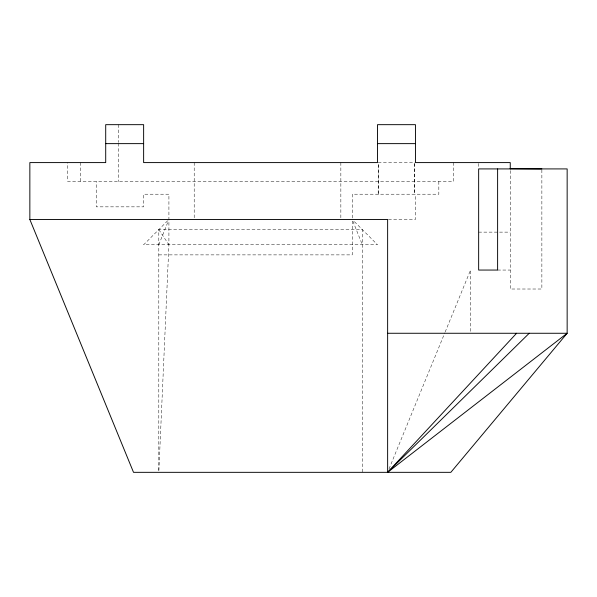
<?xml version="1.0" encoding="UTF-8"?>
<svg xmlns="http://www.w3.org/2000/svg" width="597" height="597" viewBox="0 0 597 597"><rect width="100%" height="100%" fill="white"/><g stroke="black" fill="none" stroke-linecap="round" stroke-linejoin="round"><path stroke-width="0.45" stroke-dasharray="2.98 2.24" d="M158.884 470.473L168.914 244.77L168.914 194.204L143.631 194.204L143.631 206.846L96.221 206.846L96.221 181.555M158.802 244.77L168.242 221.174M389.043 468.891L444.802 332.887M445.153 332.029L470.563 270.053L470.563 333.268M167.653 220.748L143.631 244.77L377.513 244.77L353.491 220.748M378.192 162.593L414.766 162.593M388.483 219.487L415.445 219.487L415.445 194.204M158.802 470.473L158.802 229.599L362.342 229.599L362.342 472.331M478.652 232.129L510.256 232.129M158.802 254.882L352.23 254.882L352.23 221.293M497.614 270.053L510.256 270.053M158.802 229.599L168.914 244.77M352.902 221.174L362.342 244.77M541.867 169.846L541.867 289.015L510.256 289.015L510.256 168.69M478.652 163.466L478.652 167.817M453.369 162.593L453.369 181.555L67.774 181.555L67.774 162.593M438.832 181.555L438.832 194.204L352.23 194.204L352.23 219.487M414.766 163.526L414.766 194.204M414.654 163.526L414.654 194.204M378.304 194.204L378.304 163.526L378.192 194.204M340.85 162.593L340.85 219.487M194.204 162.593L194.204 219.487M118.348 124.669L118.348 142.385M118.348 143.317L118.348 181.555M80.416 162.593L80.416 181.555"/><path stroke-width="0.9" d="M516.584 333.268L387.632 472.331L387.632 219.487L29.85 219.487L29.85 162.593L105.706 162.593L105.706 124.669L143.631 124.669L143.631 162.593L377.513 162.593L377.513 124.669L415.445 124.669L415.445 162.593L510.256 162.593L510.256 168.914M529.226 333.268L387.632 472.331L567.15 333.268L567.15 168.914L478.652 168.914L478.652 270.053L497.614 270.053L497.614 168.914M105.706 143.631L143.631 143.631M377.513 143.631L415.445 143.631M387.632 333.268L567.15 333.268L450.839 472.331L133.519 472.331L29.85 219.487M510.256 168.69L541.867 168.914"/></g></svg>
